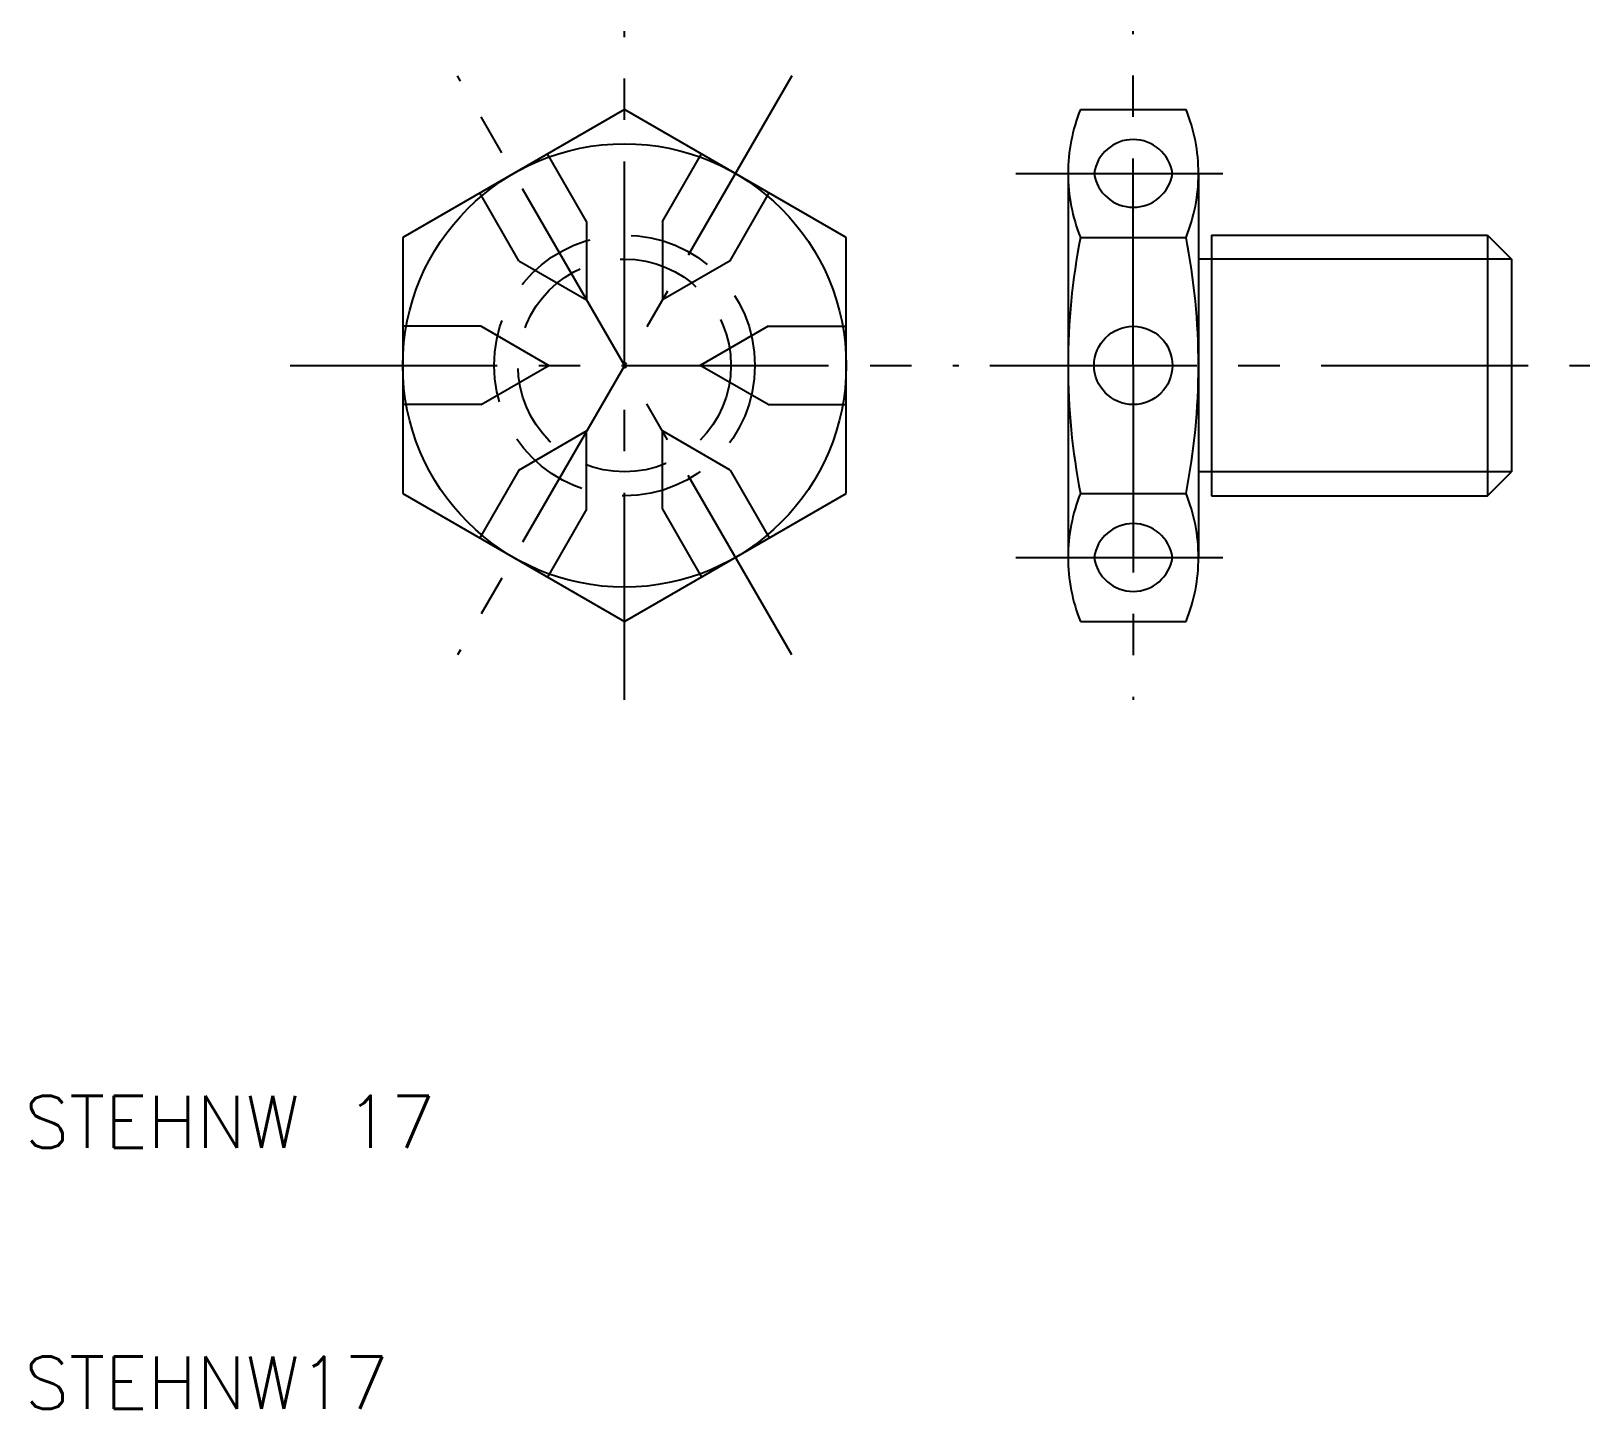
# Model space of a CAD drawing. Extents: x 10.3 to 70, y 10 to 62.8.
import ezdxf

# ---------------------------------------------------------------- set-up
doc = ezdxf.new("R2010")
doc.units = 0
doc.header["$LTSCALE"] = 0.25
doc.linetypes.add('CENTER', pattern=[50.8, 31.75, -6.35, 6.35, -6.35])
doc.linetypes.add('DASHED', pattern=[19.05, 12.7, -6.35])
doc.layers.get('0').update_dxf_attribs({"linetype": 'CONTINUOUS'})
doc.layers.add('CENTER', color=1, linetype='CENTER')
doc.styles.get("Standard").update_dxf_attribs({"font": 'txt.shx'})

msp = doc.modelspace()

# ---------------------------------------------------------------- linework, layer by layer
for p, q in [((33, 59.815), (24.5, 54.907)), ((41.5, 54.907), (33, 59.815)), ((50.477, 59.815), (54.523, 59.815)), ((50, 57.361), (50, 42.639)), ((55, 57.361), (55, 54.08)), ((55.5, 55), (66.08, 55)), ((55.5, 55), (55.5, 54.08)), ((66.08, 55), (66.08, 45)), ((66.08, 55), (67, 54.08)), ((24.5, 54.907), (24.5, 45.093)), ((41.5, 45.093), (41.5, 54.907)), ((50.477, 54.907), (54.523, 54.907)), ((55, 54.08), (55, 45.92)), ((55.5, 54.08), (55, 54.08)), ((55.5, 54.08), (55.5, 45.92)), ((67, 54.08), (67, 45.92)), ((55, 45.92), (55, 42.639)), ((55.5, 45.92), (55, 45.92)), ((55.5, 45.92), (55.5, 45)), ((66.08, 45), (67, 45.92)), ((24.5, 45.093), (33, 40.185)), ((33, 40.185), (41.5, 45.093)), ((50.477, 45.093), (54.523, 45.093)), ((55.5, 45), (66.08, 45)), ((50.477, 40.185), (54.523, 40.185))]:
    msp.add_line(p, q)
at = {"color": 3, "linetype": 'DASHED'}
for p, q in [((31.549, 55.513), (30.049, 58.111)), ((34.451, 55.513), (35.951, 58.111)), ((28.951, 54.013), (27.451, 56.611)), ((37.049, 54.013), (38.549, 56.611)), ((31.549, 55.513), (31.549, 52.513)), ((34.451, 55.513), (34.451, 52.513)), ((28.951, 54.013), (31.549, 52.513)), ((37.049, 54.013), (34.451, 52.513)), ((27.5, 51.5), (24.5, 51.5)), ((27.5, 51.5), (30.098, 50)), ((38.5, 51.5), (35.902, 50)), ((38.5, 51.5), (41.5, 51.5)), ((27.5, 48.5), (30.098, 50)), ((38.5, 48.5), (35.902, 50)), ((27.5, 48.5), (24.5, 48.5)), ((38.5, 48.5), (41.5, 48.5)), ((28.951, 45.987), (31.549, 47.487)), ((31.549, 44.487), (31.549, 47.487)), ((37.049, 45.987), (34.451, 47.487)), ((34.451, 44.487), (34.451, 47.487)), ((28.951, 45.987), (27.451, 43.389)), ((37.049, 45.987), (38.549, 43.389)), ((31.549, 44.487), (30.049, 41.889)), ((34.451, 44.487), (35.951, 41.889))]:
    msp.add_line(p, q, dxfattribs=at)
at = {"color": 3}
for p, q in [((67, 54.08), (55.5, 54.08)), ((67, 45.92), (55.5, 45.92))]:
    msp.add_line(p, q, dxfattribs=at)
for centre, radius in [((33, 50), 8.5), ((52.5, 50), 1.5)]:
    msp.add_circle(centre, radius)
at = {"color": 3, "linetype": 'DASHED'}
for radius in [5, 4.08]:
    msp.add_circle((33, 50), radius, dxfattribs=at)
for centre, radius, start, end in [((56.554, 57.361), 6.554, 158.01264, 180), ((48.446, 57.361), 6.554, 0, 21.98736), ((52.5, 57.146), 1.515, 8.17123, 171.82877), ((56.554, 57.361), 6.554, 180, 201.98736), ((52.5, 57.577), 1.515, 188.17123, 351.82877), ((48.446, 57.361), 6.554, 338.01264, 0), ((75.5, 50), 25.5, 168.9042, 191.0958), ((29.5, 50), 25.5, 348.9042, 11.0958), ((56.554, 42.639), 6.554, 158.01264, 180), ((48.446, 42.639), 6.554, 0, 21.98736), ((52.5, 42.423), 1.515, 8.17123, 171.82877), ((56.554, 42.639), 6.554, 180, 201.98736), ((52.5, 42.854), 1.515, 188.17123, 351.82877), ((48.446, 42.639), 6.554, 338.01264, 0)]:
    msp.add_arc(centre, radius, start, end)
at = {"layer": 'CENTER', "color": 1, "linetype": 'CENTER'}
for p, q in [((33, 37.185), (33, 62.815)), ((52.5, 50), (52.5, 62.815)), ((39.407, 38.902), (26.593, 61.098)), ((39.407, 61.098), (26.593, 38.902)), ((48, 57.361), (57, 57.361)), ((20.185, 50), (45.815, 50)), ((47, 50), (70, 50)), ((52.5, 50), (52.5, 37.185)), ((48, 42.639), (57, 42.639))]:
    msp.add_line(p, q, dxfattribs=at)

# ---------------------------------------------------------------- texts
for s, p in [('STEHNW 17', (10, 20)), ('STEHNW17', (10, 10))]:
    msp.add_text(s, height=2).set_placement(p)

doc.saveas('drawing.dxf')
